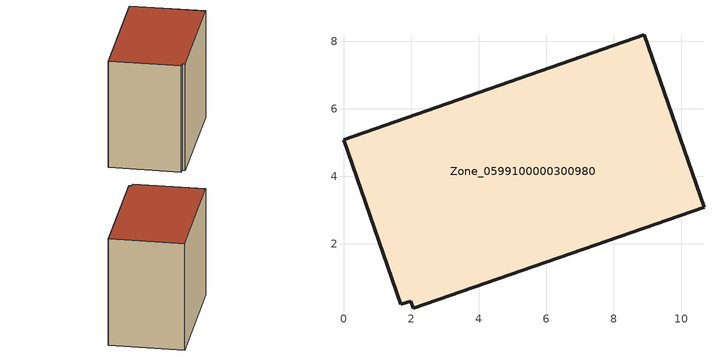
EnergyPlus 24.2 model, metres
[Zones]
Zone_0599100000300980
 floor ground (C_G): 1.99,0.3 1.69,0.22 0,5.09 8.9,8.19 10.67,3.09 2.06,0.1 z0
 wall outside (C_F): 10.67,3.09 8.9,8.19 0,5.09 1.69,0.22 1.99,0.3 2.06,0.1 10.67,3.09 z0:8.13
 roof outside (C_R): 2.06,0.1 10.67,3.09 8.9,8.19 0,5.09 1.69,0.22 1.99,0.3 z8.13
[BUILDING]
Pand.0599100000300980: North Axis=0; Terrain=City; Loads Convergence Tolerance Value=0.04; Temperature Convergence Tolerance Value=0.4; Solar Distribution=FullExterior; Maximum Number of Warmup Days=25; Minimum Number of Warmup Days=1
[Site:Location]
Rotterdam.The.Hague.AP_ZH_NLD Design_Conditions: Latitude=51.96; Longitude=4.45; Time Zone=1; Elevation=-4.5
[SITE:GROUNDTEMPERATURE:BUILDINGSURFACE]
18, 18, 18, 18, 18, 18, 18, 18, 18, 18, 18, 18
[MATERIAL] Thermal Absorptance=0.9; Solar Absorptance=0.7; Visible Absorptance=0.7
Name | Roughness | Thickness | Conductivity | Density | Specific Heat
G.TI.1975-1991 | MediumSmooth | 0.15 | 0.288461 | 540 | 1210
F.TI.1975-1991 | Rough | 0.3 | 0.230769 | 1920 | 840
R.TI.1975-1991 | MediumRough | 0.2 | 0.153846 | 1500 | 1000
[CONSTRUCTION]
C_G: G.TI.1975-1991
C_F: F.TI.1975-1991
C_R: R.TI.1975-1991
[ZONE]
Zone_0599100000300980: Type=1; Multiplier=1; Ceiling Height=Autocalculate; Volume=Autocalculate; Floor Area=autocalculate; Part of Total Floor Area=Yes
[ZONEINFILTRATION:DESIGNFLOWRATE]
Infil_Zone_0599100000300980: Zone or ZoneList or Space or SpaceList=Zone_0599100000300980; Schedule=AlwaysOn; Design Flow Rate Calculation Method=Flow/Area; Flow Rate per Floor Area=0.003; Constant Term Coefficient=1; Temperature Term Coefficient=0; Velocity Term Coefficient=0; Velocity Squared Term Coefficient=0
[HVACTEMPLATE:ZONE:IDEALLOADSAIRSYSTEM]
Zone_0599100000300980: Maximum Heating Supply Air Temperature=50; Minimum Cooling Supply Air Temperature=13; Maximum Heating Supply Air Humidity Ratio=0.0156; Minimum Cooling Supply Air Humidity Ratio=0.0077; Heating Limit=NoLimit; Cooling Limit=NoLimit; Dehumidification Control Type=ConstantSensibleHeatRatio; Cooling Sensible Heat Ratio=0.7; Dehumidification Setpoint=60; Humidification Control Type=None; Humidification Setpoint=30; Outdoor Air Method=None; Outdoor Air Flow Rate per Person=0.00944; Outdoor Air Flow Rate per Zone Floor Area=0; Outdoor Air Flow Rate per Zone=0; Demand Controlled Ventilation Type=None; Outdoor Air Economizer Type=NoEconomizer; Heat Recovery Type=None; Sensible Heat Recovery Effectiveness=0.7; Latent Heat Recovery Effectiveness=0.65
[ZONECONTROL:THERMOSTAT]
ThermostatControl_Zone_0599100000300980: Zone or ZoneList=Zone_0599100000300980; Control Type Schedule=DualSetpointControlType; Control 1=Thermostat_Zone_0599100000300980; Temperature Difference Between Cutout And Setpoint=0
[THERMOSTATSETPOINT:DUALSETPOINT]
Thermostat_Zone_0599100000300980: Heating Setpoint Temperature Schedule=HeatingSetpoint_Zone_0599100000300980; Cooling Setpoint Temperature Schedule=CoolingSetpoint_Zone_0599100000300980
[SCHEDULE:COMPACT]
HeatingSetpoint_Zone_0599100000300980: Through: 12/31, For: AllDays, Until: 24:00, 21
CoolingSetpoint_Zone_0599100000300980: Through: 12/31, For: AllDays, Until: 24:00, 24
DualSetpointControlType: Through: 12/31, For: AllDays, Until: 24:00, 4
AlwaysOn: Through: 12/31, For: AllDays, Until: 24:00, 1
